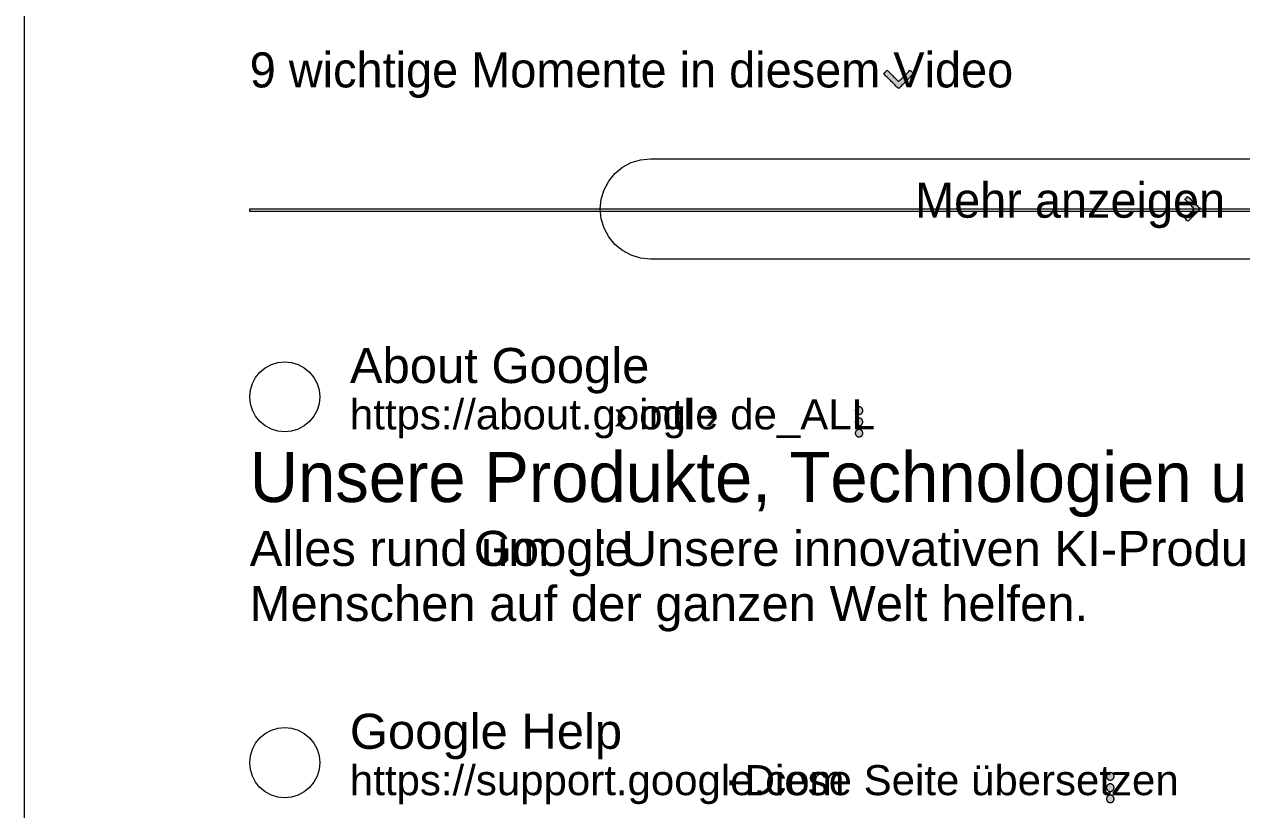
# Model space of a CAD drawing. Extents: x 0 to 1280, y 0 to 2486.
# Drawn here: x 0 to 486.1, y 641.8 to 955.3 of the extents above; entities that cross this region are included whole.
import ezdxf

# ---------------------------------------------------------------- set-up
doc = ezdxf.new("R2010")
doc.units = 0
doc.layers.get('0').update_dxf_attribs({"lineweight": 0})
doc.styles.add('Arial', font='Arial.ttf')
doc.styles.add('Google Sans', font='Google Sans.ttf')

msp = doc.modelspace()

# ---------------------------------------------------------------- hatches: boundary and pattern name
at = {"true_color": 0x9e9e9e}
h = msp.add_hatch(color=256, dxfattribs=at)
h.dxf.hatch_style = 1
h.paths.add_polyline_path([(344.526668548584, 937.0099754333496), (344.9019207954407, 936.6355409622192), (345.27717304229736, 936.2611055374146), (345.6524257659912, 935.8866710662842), (346.02767753601074, 935.5122365951538), (346.4029302597046, 935.1378011703491), (346.77818298339844, 934.7633666992188), (347.15343475341797, 934.3889312744141), (347.5286874771118, 934.0144968032837), (347.90394020080566, 933.6400623321533), (348.2791919708252, 933.265627861023), (348.65444469451904, 932.8911924362183), (349.0296974182129, 932.5167579650879), (349.4049491882324, 932.7176284790039), (349.78020191192627, 933.0920629501343), (350.1554536819458, 933.4664974212646), (350.53070640563965, 933.8409328460693), (350.9059591293335, 934.2153673171997), (351.28121185302734, 934.5898027420044), (351.6564636230469, 934.9642372131348), (352.0317153930664, 935.3386716842651), (352.40696811676025, 935.7131061553955), (352.7822208404541, 936.0875415802002), (353.15747451782227, 936.4619770050049), (353.5327262878418, 936.8364114761353), (353.90775871276855, 936.8088855743408), (354.28260231018066, 936.4340419769287), (354.6574459075928, 936.0591974258423), (355.0322895050049, 935.6843538284302), (354.82620429992676, 935.3095102310181), (354.451358795166, 934.934666633606), (354.0765151977539, 934.5598220825195), (353.7016716003418, 934.1849784851074), (353.3268280029297, 933.8101348876953), (352.95198345184326, 933.4352903366089), (352.57713985443115, 933.0604467391968), (352.2022953033447, 932.6856021881104), (351.8274517059326, 932.3107585906982), (351.4526090621948, 931.9359159469604), (351.0777645111084, 931.561071395874), (350.7029209136963, 931.1862277984619), (350.3280773162842, 930.8113842010498), (349.95323276519775, 930.4365396499634), (349.5783882141113, 930.061695098877), (349.2035446166992, 929.6868515014648), (348.8287010192871, 929.8879432678223), (348.453857421875, 930.2627868652344), (348.0790128707886, 930.6376314163208), (347.70416927337646, 931.0124750137329), (347.3293266296387, 931.3873176574707), (346.95448303222656, 931.7621612548828), (346.57963848114014, 932.1370058059692), (346.204794883728, 932.5118494033813), (345.8299503326416, 932.8866939544678), (345.4551067352295, 933.2615375518799), (345.0802626609802, 933.636381149292), (344.70541858673096, 934.0112257003784), (344.33057498931885, 934.3860692977905), (343.9557309150696, 934.760913848877), (343.5808882713318, 935.1357555389404), (343.2060441970825, 935.5106000900269), (343.4021372795105, 935.885443687439), (343.7769808769226, 936.2602882385254), (344.1518249511719, 936.6351318359375), (344.526668548584, 937.0099754333496)])
h = msp.add_hatch(color=256, dxfattribs=at)
h.dxf.hatch_style = 1
h.paths.add_polyline_path([(463.4583210827907, 877.7749757883946), (463.7703498012933, 878.0876855892886), (464.08237931452453, 878.4003961849112), (464.39440803302716, 878.713106780534), (464.7064367515298, 879.025816581428), (465.018466264761, 879.3385271770505), (465.33049498326363, 879.6512377726731), (465.64252449649484, 879.9639475735671), (465.9545532149975, 880.2766581691897), (466.2665819335001, 880.5893687648122), (466.57861065200274, 880.9020785657062), (466.89064016523395, 881.214789161329), (467.2026688837366, 881.5274997569516), (467.0352767927975, 881.8402095578456), (466.7232480742949, 882.1529201534681), (466.41121935579224, 882.4656299543622), (466.09918984256103, 882.7783405499849), (465.7871611240584, 883.0910511456075), (465.4751316108272, 883.40376174123), (465.16310289232456, 883.716471542124), (464.8510741738219, 884.0291813430181), (464.5390454553193, 884.3418919386406), (464.2270159420881, 884.6546025342632), (463.9149864288569, 884.967313129886), (463.60295771035425, 885.2800233281441), (463.6258959613027, 885.5925507388297), (463.93826561836534, 885.9049203958921), (464.25063607015653, 886.2172904503191), (464.56300572721915, 886.5296601073817), (464.87537538428177, 886.3579212484849), (465.1877450413444, 886.0455511940581), (465.5001154931356, 885.7331811396311), (465.8124851501982, 885.4208114825685), (466.1248548072608, 885.1084414281415), (466.437225259052, 884.7960713737148), (466.74959491611463, 884.4837017166521), (467.0619653679058, 884.1713312648608), (467.37433502496845, 883.8589616077984), (467.6867038873025, 883.5465927454643), (467.9990743390937, 883.2342222936732), (468.3114439961563, 882.9218526366103), (468.6238136532189, 882.6094829795479), (468.9361841050101, 882.2971125277566), (469.2485545568013, 881.9847420759654), (469.5609242138639, 881.6723724189028), (469.39334774589474, 881.3600027618402), (469.0809780888321, 881.0476331047776), (468.76860763704093, 880.7352626529864), (468.4562379799783, 880.4228929959238), (468.1438691176443, 880.1105241335897), (467.83149946058165, 879.7981544765271), (467.51912900879046, 879.485784024736), (467.20675935172784, 879.1734143676733), (466.89438889993664, 878.861043915882), (466.582019242874, 878.5486742588196), (466.2696495858114, 878.2363046017567), (465.9572791340202, 877.9239333552371), (465.6449094769576, 877.6115636981745), (465.3325390251664, 877.2991940411118), (465.02017095756094, 876.9868259735063), (464.70780050576974, 876.6744547269866), (464.3954308487071, 876.8378668172068), (464.0830603969159, 877.1502364742694), (463.7706907398533, 877.462606131332), (463.4583210827907, 877.7749757883946)])
at = {"true_color": 0x9aa0a6}
h = msp.add_hatch(color=256, dxfattribs=at)
h.dxf.hatch_style = 1
h.paths.add_polyline_path([(333.3333435058594, 799.5999755859375), (333.4802963733673, 799.6071946620941), (333.6258223056793, 799.6288375854492), (333.7684893608093, 799.6647816896439), (333.9068977832794, 799.7146679162979), (334.0397186279297, 799.7779455184937), (334.1657109260559, 799.8539156913757), (334.28372168540955, 799.9417748451233), (334.39267802238464, 800.040641784668), (334.4915750026703, 800.1495727300644), (334.5794641971588, 800.2675681114197), (334.65540647506714, 800.3935840129852), (334.7186586856842, 800.526419878006), (334.7685227394104, 800.6648358106613), (334.804447889328, 800.8075046539307), (334.8260729312897, 800.9530291557312), (334.8333435058594, 801.0999766588211), (334.826123714447, 801.2469291687012), (334.80448150634766, 801.392455458641), (334.76853704452515, 801.5351217985153), (334.7186508178711, 801.6735309362411), (334.6553728580475, 801.8063517808914), (334.5794026851654, 801.9323437213898), (334.4915442466736, 802.0503537654877), (334.3926773071289, 802.1593104600906), (334.2837452888489, 802.2582077980042), (334.16575026512146, 802.3460969924927), (334.03973507881165, 802.4220385551453), (333.90689849853516, 802.4852907657623), (333.76848220825195, 802.5351548194885), (333.62581300735474, 802.571080327034), (333.4802885055542, 802.5927053689957), (333.33334136009216, 802.5999755859375), (333.18638849258423, 802.592756152153), (333.0408625602722, 802.57111287117), (332.8981955051422, 802.5351687669754), (332.7597870826721, 802.4852821826935), (332.62696623802185, 802.4220045804977), (332.50097393989563, 802.3460340499878), (332.38296389579773, 802.2581748962402), (332.27400755882263, 802.1593075990677), (332.175110578537, 802.0503762960434), (332.0872220993042, 801.9323816299438), (332.0112798213959, 801.8063660860062), (331.9480276107788, 801.6735295057297), (331.89816427230835, 801.535114645958), (331.86223912239075, 801.3924465179443), (331.8406140804291, 801.2469227313995), (331.8333435058594, 801.0999748706818), (331.84056329727173, 800.9530223608017), (331.8622055053711, 800.8074960708618), (331.8981499671936, 800.6648297309875), (331.94803619384766, 800.526419878006), (332.01131415367126, 800.3935990333557), (332.08728432655334, 800.2676074504852), (332.17514276504517, 800.1495974063873), (332.27400970458984, 800.0406414270401), (332.3829402923584, 799.9417444467545), (332.5009353160858, 799.8538556098938), (332.6269497871399, 799.7779136896133), (332.75978565216064, 799.7146618366241), (332.89820194244385, 799.6647970676422), (333.0408718585968, 799.6288712024689), (333.1863956451416, 799.6072461605072), (333.33334279060364, 799.5999755859375)])
h.paths.add_polyline_path([(333.3333435058594, 798.0999755859375), (333.18639063835144, 798.0927557945251), (333.04086470603943, 798.0711135864258), (332.89819836616516, 798.0351691246033), (332.75978922843933, 797.9852828979492), (332.62696838378906, 797.9220056533813), (332.50097608566284, 797.8460354804993), (332.3829653263092, 797.7581763267517), (332.27400970458984, 797.659309387207), (332.17511200904846, 797.5503787994385), (332.08722281455994, 797.4323830604553), (332.0112805366516, 797.3063678741455), (331.9480290412903, 797.1735320091248), (331.89816427230835, 797.0351157188416), (331.86223912239075, 796.8924472332001), (331.8406140804291, 796.7469227313995), (331.8333435058594, 796.5999755859375), (331.84056329727173, 796.4530227184296), (331.8622055053711, 796.3074967861176), (331.8981499671936, 796.1648304462433), (331.94803619384766, 796.0264213085175), (332.0113134384155, 795.8936004638672), (332.0872836112976, 795.767608165741), (332.17514204978943, 795.6495981216431), (332.2740089893341, 795.540641784668), (332.3829402923584, 795.4417440891266), (332.5009353160858, 795.3538556098938), (332.62695121765137, 795.2779133319855), (332.7597870826721, 795.2146611213684), (332.8982033729553, 795.1647963523865), (333.04087257385254, 795.1288712024689), (333.1863970756531, 795.1072461605072), (333.33334493637085, 795.0999755859375), (333.4802978038788, 795.1071953773499), (333.62582445144653, 795.128838300705), (333.7684907913208, 795.1647827625275), (333.9068992137909, 795.2146689891815), (334.03972005844116, 795.2779462337494), (334.1657123565674, 795.3539164066315), (334.2837224006653, 795.441775560379), (334.3926787376404, 795.5406424999237), (334.491575717926, 795.6495730876923), (334.5794641971588, 795.7675681114197), (334.65540647506714, 795.8935840129852), (334.71865797042847, 796.0264184474945), (334.76852202415466, 796.1648347377777), (334.804447889328, 796.3075039386749), (334.8260729312897, 796.4530291557312), (334.8333435058594, 796.599977016449), (334.826123714447, 796.7469298839569), (334.8044807910919, 796.8924558162689), (334.76853704452515, 797.0351221561432), (334.7186508178711, 797.1735305786133), (334.6553735733032, 797.3063514232635), (334.57940340042114, 797.432343006134), (334.4915442466736, 797.5503537654877), (334.39267802238464, 797.659309387207), (334.2837460041046, 797.7582070827484), (334.1657524108887, 797.8460955619812), (334.0397357940674, 797.9220378398895), (333.9069013595581, 797.9852893352509), (333.7684850692749, 798.0351541042328), (333.6258165836334, 798.0710799694061), (333.4802906513214, 798.0927050113678), (333.3333435058594, 798.0999755859375)])
h.paths.add_polyline_path([(333.3333435058594, 793.5999755859375), (333.18639063835144, 793.5927557945251), (333.04086470603943, 793.5711121559143), (332.89819836616516, 793.5351691246033), (332.75978922843933, 793.4852828979492), (332.62696838378906, 793.4220056533813), (332.50097608566284, 793.3460354804993), (332.3829653263092, 793.2581763267517), (332.2740089893341, 793.159309387207), (332.1751127243042, 793.0503787994385), (332.08722281455994, 792.9323830604553), (332.0112805366516, 792.8063678741455), (331.9480290412903, 792.6735320091248), (331.89816427230835, 792.5351157188416), (331.86223912239075, 792.3924479484558), (331.8406140804291, 792.2469234466553), (331.8333435058594, 792.0999755859375), (331.84056329727173, 791.9530234336853), (331.8622055053711, 791.8074960708618), (331.8981499671936, 791.6648297309875), (331.94803619384766, 791.5264220237732), (332.0113134384155, 791.3936004638672), (332.0872836112976, 791.267608165741), (332.17514276504517, 791.1495966911316), (332.27400970458984, 791.040641784668), (332.3829402923584, 790.9417448043823), (332.5009353160858, 790.8538556098938), (332.62695121765137, 790.7779126167297), (332.7597870826721, 790.7146625518799), (332.89820194244385, 790.6647963523865), (333.04087114334106, 790.6288719177246), (333.18639492988586, 790.6072454452515), (333.3333420753479, 790.5999755859375), (333.4802942276001, 790.6071953773499), (333.6258215904236, 790.6288375854492), (333.76848793029785, 790.6647820472717), (333.90689635276794, 790.7146682739258), (334.03971791267395, 790.7779455184937), (334.16571021080017, 790.8539156913757), (334.2837209701538, 790.9417748451233), (334.3926773071289, 791.0406403541565), (334.4915735721588, 791.1495723724365), (334.57946276664734, 791.2675666809082), (334.6554057598114, 791.393581867218), (334.71865725517273, 791.5264177322388), (334.76852202415466, 791.664834022522), (334.804447889328, 791.8075032234192), (334.8260729312897, 791.9530277252197), (334.8333435058594, 792.0999755859375), (334.826123714447, 792.2469291687012), (334.8044807910919, 792.3924565315247), (334.76853704452515, 792.5351228713989), (334.71865010261536, 792.6735320091248), (334.6553728580475, 792.8063521385193), (334.57940196990967, 792.9323444366455), (334.49154353141785, 793.0503559112549), (334.39267659187317, 793.1593108177185), (334.2837452888489, 793.2582077980042), (334.1657509803772, 793.3460969924927), (334.0397357940674, 793.4220385551453), (333.9068992137909, 793.4852900505066), (333.7684850692749, 793.5351548194885), (333.62581515312195, 793.5710806846619), (333.48029136657715, 793.5927057266235), (333.3333435058594, 793.5999755859375)])
h = msp.add_hatch(color=256, dxfattribs=at)
h.dxf.hatch_style = 1
h.paths.add_polyline_path([(433.6666564941406, 653.5999755859375), (433.81360936164856, 653.6071946620941), (433.95913529396057, 653.6288375854492), (434.1018023490906, 653.6647816896439), (434.24021077156067, 653.7146679162979), (434.37303161621094, 653.7779455184937), (434.49902391433716, 653.8539156913757), (434.6170346736908, 653.9417748451233), (434.7259910106659, 654.040641784668), (434.82488799095154, 654.1495727300644), (434.91277718544006, 654.2675681114197), (434.9887194633484, 654.3935840129852), (435.05197167396545, 654.526419878006), (435.10183572769165, 654.6648358106613), (435.13776087760925, 654.8075046539307), (435.1593859195709, 654.9530291557312), (435.1666564941406, 655.0999766588211), (435.15943670272827, 655.2469291687012), (435.1377944946289, 655.392455458641), (435.1018500328064, 655.5351217985153), (435.05196380615234, 655.6735309362411), (434.98868584632874, 655.8063517808914), (434.91271567344666, 655.9323437213898), (434.82485723495483, 656.0503537654877), (434.72599029541016, 656.1593104600906), (434.6170582771301, 656.2582077980042), (434.4990632534027, 656.3460969924927), (434.3730480670929, 656.4220385551453), (434.2402114868164, 656.4852907657623), (434.1017951965332, 656.5351548194885), (433.959125995636, 656.571080327034), (433.81360149383545, 656.5927053689957), (433.6666543483734, 656.5999755859375), (433.5197014808655, 656.592756152153), (433.37417554855347, 656.57111287117), (433.23150849342346, 656.5351687669754), (433.09310007095337, 656.4852821826935), (432.9602792263031, 656.4220045804977), (432.8342869281769, 656.3460340499878), (432.716276884079, 656.2581748962402), (432.6073205471039, 656.1593075990677), (432.50842356681824, 656.0503762960434), (432.42053508758545, 655.9323816299438), (432.3445928096771, 655.8063660860062), (432.28134059906006, 655.6735295057297), (432.2314772605896, 655.535114645958), (432.195552110672, 655.3924465179443), (432.1739270687103, 655.2469227313995), (432.1666564941406, 655.0999748706818), (432.173876285553, 654.9530223608017), (432.19551849365234, 654.8074960708618), (432.23146295547485, 654.6648297309875), (432.2813491821289, 654.526419878006), (432.3446271419525, 654.3935990333557), (432.4205973148346, 654.2676074504852), (432.5084557533264, 654.1495974063873), (432.6073226928711, 654.0406414270401), (432.71625328063965, 653.9417444467545), (432.83424830436707, 653.8538556098938), (432.96026277542114, 653.7779136896133), (433.0930986404419, 653.7146618366241), (433.2315149307251, 653.6647970676422), (433.37418484687805, 653.6288712024689), (433.51970863342285, 653.6072461605072), (433.6666557788849, 653.5999755859375)])
h.paths.add_polyline_path([(433.6666564941406, 652.0999755859375), (433.5197036266327, 652.0927557945251), (433.3741776943207, 652.0711135864258), (433.2315113544464, 652.0351691246033), (433.0931022167206, 651.9852828979492), (432.9602813720703, 651.9220056533813), (432.8342890739441, 651.8460354804993), (432.71627831459045, 651.7581763267517), (432.6073226928711, 651.659309387207), (432.5084249973297, 651.5503787994385), (432.4205358028412, 651.4323830604553), (432.34459352493286, 651.3063678741455), (432.28134202957153, 651.1735320091248), (432.2314772605896, 651.0351157188416), (432.195552110672, 650.8924472332001), (432.1739270687103, 650.7469227313995), (432.1666564941406, 650.5999755859375), (432.173876285553, 650.4530227184296), (432.19551849365234, 650.3074967861176), (432.23146295547485, 650.1648304462433), (432.2813491821289, 650.0264213085175), (432.3446264266968, 649.8936004638672), (432.42059659957886, 649.767608165741), (432.5084550380707, 649.6495981216431), (432.60732197761536, 649.540641784668), (432.71625328063965, 649.4417440891266), (432.83424830436707, 649.3538556098938), (432.9602642059326, 649.2779133319855), (433.09310007095337, 649.2146611213684), (433.2315163612366, 649.1647963523865), (433.3741855621338, 649.1288712024689), (433.5197100639343, 649.1072461605072), (433.6666579246521, 649.0999755859375), (433.81361079216003, 649.1071953773499), (433.9591374397278, 649.128838300705), (434.10180377960205, 649.1647827625275), (434.24021220207214, 649.2146689891815), (434.3730330467224, 649.2779462337494), (434.49902534484863, 649.3539164066315), (434.61703538894653, 649.441775560379), (434.72599172592163, 649.5406424999237), (434.8248887062073, 649.6495730876923), (434.91277718544006, 649.7675681114197), (434.9887194633484, 649.8935840129852), (435.0519709587097, 650.0264184474945), (435.1018350124359, 650.1648347377777), (435.13776087760925, 650.3075039386749), (435.1593859195709, 650.4530291557312), (435.1666564941406, 650.599977016449), (435.15943670272827, 650.7469298839569), (435.13779377937317, 650.8924558162689), (435.1018500328064, 651.0351221561432), (435.05196380615234, 651.1735305786133), (434.9886865615845, 651.3063514232635), (434.9127163887024, 651.432343006134), (434.82485723495483, 651.5503537654877), (434.7259910106659, 651.659309387207), (434.61705899238586, 651.7582070827484), (434.4990653991699, 651.8460955619812), (434.37304878234863, 651.9220378398895), (434.24021434783936, 651.9852893352509), (434.10179805755615, 652.0351541042328), (433.9591295719147, 652.0710799694061), (433.81360363960266, 652.0927050113678), (433.6666564941406, 652.0999755859375)])
h.paths.add_polyline_path([(433.6666564941406, 647.5999755859375), (433.5197036266327, 647.5927557945251), (433.3741776943207, 647.5711121559143), (433.2315113544464, 647.5351691246033), (433.0931022167206, 647.4852828979492), (432.9602813720703, 647.4220056533813), (432.8342890739441, 647.3460354804993), (432.71627831459045, 647.2581763267517), (432.60732197761536, 647.159309387207), (432.50842571258545, 647.0503787994385), (432.4205358028412, 646.9323830604553), (432.34459352493286, 646.8063678741455), (432.28134202957153, 646.6735320091248), (432.2314772605896, 646.5351157188416), (432.195552110672, 646.3924479484558), (432.1739270687103, 646.2469234466553), (432.1666564941406, 646.0999755859375), (432.173876285553, 645.9530234336853), (432.19551849365234, 645.8074960708618), (432.23146295547485, 645.6648297309875), (432.2813491821289, 645.5264220237732), (432.3446264266968, 645.3936004638672), (432.42059659957886, 645.267608165741), (432.5084557533264, 645.1495966911316), (432.6073226928711, 645.040641784668), (432.71625328063965, 644.9417448043823), (432.83424830436707, 644.8538556098938), (432.9602642059326, 644.7779126167297), (433.09310007095337, 644.7146625518799), (433.2315149307251, 644.6647963523865), (433.3741841316223, 644.6288719177246), (433.5197079181671, 644.6072454452515), (433.66665506362915, 644.5999755859375), (433.81360721588135, 644.6071953773499), (433.95913457870483, 644.6288375854492), (434.1018009185791, 644.6647820472717), (434.2402093410492, 644.7146682739258), (434.3730309009552, 644.7779455184937), (434.4990231990814, 644.8539156913757), (434.61703395843506, 644.9417748451233), (434.72599029541016, 645.0406403541565), (434.82488656044006, 645.1495723724365), (434.9127757549286, 645.2675666809082), (434.98871874809265, 645.393581867218), (435.051970243454, 645.5264177322388), (435.1018350124359, 645.664834022522), (435.13776087760925, 645.8075032234192), (435.1593859195709, 645.9530277252197), (435.1666564941406, 646.0999755859375), (435.15943670272827, 646.2469291687012), (435.13779377937317, 646.3924565315247), (435.1018500328064, 646.5351228713989), (435.0519630908966, 646.6735320091248), (434.98868584632874, 646.8063521385193), (434.9127149581909, 646.9323444366455), (434.8248565196991, 647.0503559112549), (434.7259895801544, 647.1593108177185), (434.6170582771301, 647.2582077980042), (434.49906396865845, 647.3460969924927), (434.37304878234863, 647.4220385551453), (434.24021220207214, 647.4852900505066), (434.10179805755615, 647.5351548194885), (433.9591281414032, 647.5710806846619), (433.8136043548584, 647.5927057266235), (433.6666564941406, 647.5999755859375)])

# ---------------------------------------------------------------- linework, layer by layer
at = {"true_color": 0x1f1f1f}
msp.add_lwpolyline([(0, 2486), (1280, 2486), (1280, 0.10009765625), (0, 0.10009765625), (0, 2486)], dxfattribs=at)
at = {"true_color": 0x9e9e9e}
for points in [[(344.526668548584, 937.0099754333496), (344.9019207954407, 936.6355409622192), (345.27717304229736, 936.2611055374146), (345.6524257659912, 935.8866710662842), (346.02767753601074, 935.5122365951538), (346.4029302597046, 935.1378011703491), (346.77818298339844, 934.7633666992188), (347.15343475341797, 934.3889312744141), (347.5286874771118, 934.0144968032837), (347.90394020080566, 933.6400623321533), (348.2791919708252, 933.265627861023), (348.65444469451904, 932.8911924362183), (349.0296974182129, 932.5167579650879), (349.4049491882324, 932.7176284790039), (349.78020191192627, 933.0920629501343), (350.1554536819458, 933.4664974212646), (350.53070640563965, 933.8409328460693), (350.9059591293335, 934.2153673171997), (351.28121185302734, 934.5898027420044), (351.6564636230469, 934.9642372131348), (352.0317153930664, 935.3386716842651), (352.40696811676025, 935.7131061553955), (352.7822208404541, 936.0875415802002), (353.15747451782227, 936.4619770050049), (353.5327262878418, 936.8364114761353), (353.90775871276855, 936.8088855743408), (354.28260231018066, 936.4340419769287), (354.6574459075928, 936.0591974258423), (355.0322895050049, 935.6843538284302), (354.82620429992676, 935.3095102310181), (354.451358795166, 934.934666633606), (354.0765151977539, 934.5598220825195), (353.7016716003418, 934.1849784851074), (353.3268280029297, 933.8101348876953), (352.95198345184326, 933.4352903366089), (352.57713985443115, 933.0604467391968), (352.2022953033447, 932.6856021881104), (351.8274517059326, 932.3107585906982), (351.4526090621948, 931.9359159469604), (351.0777645111084, 931.561071395874), (350.7029209136963, 931.1862277984619), (350.3280773162842, 930.8113842010498), (349.95323276519775, 930.4365396499634), (349.5783882141113, 930.061695098877), (349.2035446166992, 929.6868515014648), (348.8287010192871, 929.8879432678223), (348.453857421875, 930.2627868652344), (348.0790128707886, 930.6376314163208), (347.70416927337646, 931.0124750137329), (347.3293266296387, 931.3873176574707), (346.95448303222656, 931.7621612548828), (346.57963848114014, 932.1370058059692), (346.204794883728, 932.5118494033813), (345.8299503326416, 932.8866939544678), (345.4551067352295, 933.2615375518799), (345.0802626609802, 933.636381149292), (344.70541858673096, 934.0112257003784), (344.33057498931885, 934.3860692977905), (343.9557309150696, 934.760913848877), (343.5808882713318, 935.1357555389404), (343.2060441970825, 935.5106000900269), (343.4021372795105, 935.885443687439), (343.7769808769226, 936.2602882385254), (344.1518249511719, 936.6351318359375), (344.526668548584, 937.0099754333496), (344.526668548584, 937.0099754333496)], [(463.4583210827907, 877.7749757883946), (463.7703498012933, 878.0876855892886), (464.08237931452453, 878.4003961849112), (464.39440803302716, 878.713106780534), (464.7064367515298, 879.025816581428), (465.018466264761, 879.3385271770505), (465.33049498326363, 879.6512377726731), (465.64252449649484, 879.9639475735671), (465.9545532149975, 880.2766581691897), (466.2665819335001, 880.5893687648122), (466.57861065200274, 880.9020785657062), (466.89064016523395, 881.214789161329), (467.2026688837366, 881.5274997569516), (467.0352767927975, 881.8402095578456), (466.7232480742949, 882.1529201534681), (466.41121935579224, 882.4656299543622), (466.09918984256103, 882.7783405499849), (465.7871611240584, 883.0910511456075), (465.4751316108272, 883.40376174123), (465.16310289232456, 883.716471542124), (464.8510741738219, 884.0291813430181), (464.5390454553193, 884.3418919386406), (464.2270159420881, 884.6546025342632), (463.9149864288569, 884.967313129886), (463.60295771035425, 885.2800233281441), (463.6258959613027, 885.5925507388297), (463.93826561836534, 885.9049203958921), (464.25063607015653, 886.2172904503191), (464.56300572721915, 886.5296601073817), (464.87537538428177, 886.3579212484849), (465.1877450413444, 886.0455511940581), (465.5001154931356, 885.7331811396311), (465.8124851501982, 885.4208114825685), (466.1248548072608, 885.1084414281415), (466.437225259052, 884.7960713737148), (466.74959491611463, 884.4837017166521), (467.0619653679058, 884.1713312648608), (467.37433502496845, 883.8589616077984), (467.6867038873025, 883.5465927454643), (467.9990743390937, 883.2342222936732), (468.3114439961563, 882.9218526366103), (468.6238136532189, 882.6094829795479), (468.9361841050101, 882.2971125277566), (469.2485545568013, 881.9847420759654), (469.5609242138639, 881.6723724189028), (469.39334774589474, 881.3600027618402), (469.0809780888321, 881.0476331047776), (468.76860763704093, 880.7352626529864), (468.4562379799783, 880.4228929959238), (468.1438691176443, 880.1105241335897), (467.83149946058165, 879.7981544765271), (467.51912900879046, 879.485784024736), (467.20675935172784, 879.1734143676733), (466.89438889993664, 878.861043915882), (466.582019242874, 878.5486742588196), (466.2696495858114, 878.2363046017567), (465.9572791340202, 877.9239333552371), (465.6449094769576, 877.6115636981745), (465.3325390251664, 877.2991940411118), (465.02017095756094, 876.9868259735063), (464.70780050576974, 876.6744547269866), (464.3954308487071, 876.8378668172068), (464.0830603969159, 877.1502364742694), (463.7706907398533, 877.462606131332), (463.4583210827907, 877.7749757883946), (463.4583210827907, 877.7749757883946)]]:
    msp.add_lwpolyline(points, dxfattribs=at)
at = {"true_color": 0x28292a}
for points in [[(582, 861.5999755859375), (250, 861.5999755859375), (250, 861.5999755859375), (246.09819355967744, 861.9842699778728), (242.3463313526982, 863.1223849357118), (238.88859533960795, 864.9705833398866), (235.85786437626905, 867.4578399622064), (233.3706077539491, 870.4885709255454), (231.52240934977425, 873.9463069386356), (230.38429439193538, 877.6981691456149), (230, 881.5999755859375), (230, 881.5999755859375), (230, 881.5999755859375), (230.38429439193538, 885.5017820262601), (231.52240934977425, 889.2536442332394), (233.3706077539491, 892.7113802463296), (235.85786437626905, 895.7421112096683), (238.88859533960795, 898.2293678319884), (242.3463313526982, 900.0775662361632), (246.09819355967744, 901.2156811940022), (250, 901.5999755859375), (250, 901.5999755859375)], [(250, 901.5999755859375), (582, 901.5999755859375)]]:
    msp.add_lwpolyline(points, dxfattribs=at)
at = {"true_color": 0x444746}
for points in [[(90, 881.5999755859375), (742, 881.5999755859375), (742, 880.5999755859375), (90, 880.5999755859375), (90, 881.5999755859375)], [(104, 820.5999755859375), (104, 820.5999755859375), (104, 820.5999755859375), (106.73126450822579, 820.3309695115827), (109.35756805311127, 819.5342890410955), (111.77798326227443, 818.2405501581732), (113.89949493661166, 816.4994705225492), (115.64057457223564, 814.3779588482118), (116.93431345515802, 811.9575436390487), (117.73099392564522, 809.3312400941634), (118, 806.5999755859375), (118, 806.5999755859375), (118, 806.5999755859375), (117.73099392564522, 803.8687110777116), (116.93431345515802, 801.2424075328263), (115.64057457223564, 798.8219923236632), (113.89949493661166, 796.7004806493258), (111.77798326227443, 794.9594010137018), (109.35756805311127, 793.6656621307795), (106.73126450822579, 792.8689816602923), (104, 792.5999755859375), (104, 792.5999755859375), (104, 792.5999755859375), (101.26873549177421, 792.8689816602923), (98.64243194688875, 793.6656621307795), (96.22201673772557, 794.9594010137018), (94.10050506338834, 796.7004806493258), (92.35942542776436, 798.8219923236632), (91.06568654484198, 801.2424075328263), (90.26900607435478, 803.8687110777116), (90, 806.5999755859375), (90, 806.5999755859375), (90, 806.5999755859375), (90.26900607435478, 809.3312400941634), (91.06568654484198, 811.9575436390487), (92.35942542776436, 814.3779588482118), (94.10050506338834, 816.4994705225492), (96.22201673772557, 818.2405501581732), (98.64243194688873, 819.5342890410955), (101.2687354917742, 820.3309695115827), (104, 820.5999755859375), (104, 820.5999755859375)], [(104, 674.5999755859375), (104, 674.5999755859375), (104, 674.5999755859375), (106.73126450822579, 674.3309695115827), (109.35756805311127, 673.5342890410955), (111.77798326227443, 672.2405501581732), (113.89949493661166, 670.4994705225492), (115.64057457223564, 668.3779588482118), (116.93431345515802, 665.9575436390487), (117.73099392564522, 663.3312400941634), (118, 660.5999755859375), (118, 660.5999755859375), (118, 660.5999755859375), (117.73099392564522, 657.8687110777116), (116.93431345515802, 655.2424075328263), (115.64057457223564, 652.8219923236632), (113.89949493661166, 650.7004806493258), (111.77798326227443, 648.9594010137018), (109.35756805311127, 647.6656621307795), (106.73126450822579, 646.8689816602923), (104, 646.5999755859375), (104, 646.5999755859375), (104, 646.5999755859375), (101.26873549177421, 646.8689816602923), (98.64243194688875, 647.6656621307795), (96.22201673772557, 648.9594010137018), (94.10050506338834, 650.7004806493258), (92.35942542776436, 652.8219923236632), (91.06568654484198, 655.2424075328263), (90.26900607435478, 657.8687110777116), (90, 660.5999755859375), (90, 660.5999755859375), (90, 660.5999755859375), (90.26900607435478, 663.3312400941634), (91.06568654484198, 665.9575436390487), (92.35942542776436, 668.3779588482118), (94.10050506338834, 670.4994705225492), (96.22201673772557, 672.2405501581732), (98.64243194688873, 673.5342890410955), (101.2687354917742, 674.3309695115827), (104, 674.5999755859375), (104, 674.5999755859375)]]:
    msp.add_lwpolyline(points, dxfattribs=at)
at = {"true_color": 0x9aa0a6}
for points in [[(333.3333435058594, 799.5999755859375), (333.4802963733673, 799.6071946620941), (333.6258223056793, 799.6288375854492), (333.7684893608093, 799.6647816896439), (333.9068977832794, 799.7146679162979), (334.0397186279297, 799.7779455184937), (334.1657109260559, 799.8539156913757), (334.28372168540955, 799.9417748451233), (334.39267802238464, 800.040641784668), (334.4915750026703, 800.1495727300644), (334.5794641971588, 800.2675681114197), (334.65540647506714, 800.3935840129852), (334.7186586856842, 800.526419878006), (334.7685227394104, 800.6648358106613), (334.804447889328, 800.8075046539307), (334.8260729312897, 800.9530291557312), (334.8333435058594, 801.0999766588211), (334.826123714447, 801.2469291687012), (334.80448150634766, 801.392455458641), (334.76853704452515, 801.5351217985153), (334.7186508178711, 801.6735309362411), (334.6553728580475, 801.8063517808914), (334.5794026851654, 801.9323437213898), (334.4915442466736, 802.0503537654877), (334.3926773071289, 802.1593104600906), (334.2837452888489, 802.2582077980042), (334.16575026512146, 802.3460969924927), (334.03973507881165, 802.4220385551453), (333.90689849853516, 802.4852907657623), (333.76848220825195, 802.5351548194885), (333.62581300735474, 802.571080327034), (333.4802885055542, 802.5927053689957), (333.33334136009216, 802.5999755859375), (333.18638849258423, 802.592756152153), (333.0408625602722, 802.57111287117), (332.8981955051422, 802.5351687669754), (332.7597870826721, 802.4852821826935), (332.62696623802185, 802.4220045804977), (332.50097393989563, 802.3460340499878), (332.38296389579773, 802.2581748962402), (332.27400755882263, 802.1593075990677), (332.175110578537, 802.0503762960434), (332.0872220993042, 801.9323816299438), (332.0112798213959, 801.8063660860062), (331.9480276107788, 801.6735295057297), (331.89816427230835, 801.535114645958), (331.86223912239075, 801.3924465179443), (331.8406140804291, 801.2469227313995), (331.8333435058594, 801.0999748706818), (331.84056329727173, 800.9530223608017), (331.8622055053711, 800.8074960708618), (331.8981499671936, 800.6648297309875), (331.94803619384766, 800.526419878006), (332.01131415367126, 800.3935990333557), (332.08728432655334, 800.2676074504852), (332.17514276504517, 800.1495974063873), (332.27400970458984, 800.0406414270401), (332.3829402923584, 799.9417444467545), (332.5009353160858, 799.8538556098938), (332.6269497871399, 799.7779136896133), (332.75978565216064, 799.7146618366241), (332.89820194244385, 799.6647970676422), (333.0408718585968, 799.6288712024689), (333.1863956451416, 799.6072461605072), (333.33334279060364, 799.5999755859375), (333.3333435058594, 799.5999755859375)], [(333.3333435058594, 798.0999755859375), (333.18639063835144, 798.0927557945251), (333.04086470603943, 798.0711135864258), (332.89819836616516, 798.0351691246033), (332.75978922843933, 797.9852828979492), (332.62696838378906, 797.9220056533813), (332.50097608566284, 797.8460354804993), (332.3829653263092, 797.7581763267517), (332.27400970458984, 797.659309387207), (332.17511200904846, 797.5503787994385), (332.08722281455994, 797.4323830604553), (332.0112805366516, 797.3063678741455), (331.9480290412903, 797.1735320091248), (331.89816427230835, 797.0351157188416), (331.86223912239075, 796.8924472332001), (331.8406140804291, 796.7469227313995), (331.8333435058594, 796.5999755859375), (331.84056329727173, 796.4530227184296), (331.8622055053711, 796.3074967861176), (331.8981499671936, 796.1648304462433), (331.94803619384766, 796.0264213085175), (332.0113134384155, 795.8936004638672), (332.0872836112976, 795.767608165741), (332.17514204978943, 795.6495981216431), (332.2740089893341, 795.540641784668), (332.3829402923584, 795.4417440891266), (332.5009353160858, 795.3538556098938), (332.62695121765137, 795.2779133319855), (332.7597870826721, 795.2146611213684), (332.8982033729553, 795.1647963523865), (333.04087257385254, 795.1288712024689), (333.1863970756531, 795.1072461605072), (333.33334493637085, 795.0999755859375), (333.4802978038788, 795.1071953773499), (333.62582445144653, 795.128838300705), (333.7684907913208, 795.1647827625275), (333.9068992137909, 795.2146689891815), (334.03972005844116, 795.2779462337494), (334.1657123565674, 795.3539164066315), (334.2837224006653, 795.441775560379), (334.3926787376404, 795.5406424999237), (334.491575717926, 795.6495730876923), (334.5794641971588, 795.7675681114197), (334.65540647506714, 795.8935840129852), (334.71865797042847, 796.0264184474945), (334.76852202415466, 796.1648347377777), (334.804447889328, 796.3075039386749), (334.8260729312897, 796.4530291557312), (334.8333435058594, 796.599977016449), (334.826123714447, 796.7469298839569), (334.8044807910919, 796.8924558162689), (334.76853704452515, 797.0351221561432), (334.7186508178711, 797.1735305786133), (334.6553735733032, 797.3063514232635), (334.57940340042114, 797.432343006134), (334.4915442466736, 797.5503537654877), (334.39267802238464, 797.659309387207), (334.2837460041046, 797.7582070827484), (334.1657524108887, 797.8460955619812), (334.0397357940674, 797.9220378398895), (333.9069013595581, 797.9852893352509), (333.7684850692749, 798.0351541042328), (333.6258165836334, 798.0710799694061), (333.4802906513214, 798.0927050113678), (333.3333435058594, 798.0999755859375), (333.3333435058594, 798.0999755859375)], [(333.3333435058594, 793.5999755859375), (333.18639063835144, 793.5927557945251), (333.04086470603943, 793.5711121559143), (332.89819836616516, 793.5351691246033), (332.75978922843933, 793.4852828979492), (332.62696838378906, 793.4220056533813), (332.50097608566284, 793.3460354804993), (332.3829653263092, 793.2581763267517), (332.2740089893341, 793.159309387207), (332.1751127243042, 793.0503787994385), (332.08722281455994, 792.9323830604553), (332.0112805366516, 792.8063678741455), (331.9480290412903, 792.6735320091248), (331.89816427230835, 792.5351157188416), (331.86223912239075, 792.3924479484558), (331.8406140804291, 792.2469234466553), (331.8333435058594, 792.0999755859375), (331.84056329727173, 791.9530234336853), (331.8622055053711, 791.8074960708618), (331.8981499671936, 791.6648297309875), (331.94803619384766, 791.5264220237732), (332.0113134384155, 791.3936004638672), (332.0872836112976, 791.267608165741), (332.17514276504517, 791.1495966911316), (332.27400970458984, 791.040641784668), (332.3829402923584, 790.9417448043823), (332.5009353160858, 790.8538556098938), (332.62695121765137, 790.7779126167297), (332.7597870826721, 790.7146625518799), (332.89820194244385, 790.6647963523865), (333.04087114334106, 790.6288719177246), (333.18639492988586, 790.6072454452515), (333.3333420753479, 790.5999755859375), (333.4802942276001, 790.6071953773499), (333.6258215904236, 790.6288375854492), (333.76848793029785, 790.6647820472717), (333.90689635276794, 790.7146682739258), (334.03971791267395, 790.7779455184937), (334.16571021080017, 790.8539156913757), (334.2837209701538, 790.9417748451233), (334.3926773071289, 791.0406403541565), (334.4915735721588, 791.1495723724365), (334.57946276664734, 791.2675666809082), (334.6554057598114, 791.393581867218), (334.71865725517273, 791.5264177322388), (334.76852202415466, 791.664834022522), (334.804447889328, 791.8075032234192), (334.8260729312897, 791.9530277252197), (334.8333435058594, 792.0999755859375), (334.826123714447, 792.2469291687012), (334.8044807910919, 792.3924565315247), (334.76853704452515, 792.5351228713989), (334.71865010261536, 792.6735320091248), (334.6553728580475, 792.8063521385193), (334.57940196990967, 792.9323444366455), (334.49154353141785, 793.0503559112549), (334.39267659187317, 793.1593108177185), (334.2837452888489, 793.2582077980042), (334.1657509803772, 793.3460969924927), (334.0397357940674, 793.4220385551453), (333.9068992137909, 793.4852900505066), (333.7684850692749, 793.5351548194885), (333.62581515312195, 793.5710806846619), (333.48029136657715, 793.5927057266235), (333.3333435058594, 793.5999755859375), (333.3333435058594, 793.5999755859375)], [(433.6666564941406, 653.5999755859375), (433.81360936164856, 653.6071946620941), (433.95913529396057, 653.6288375854492), (434.1018023490906, 653.6647816896439), (434.24021077156067, 653.7146679162979), (434.37303161621094, 653.7779455184937), (434.49902391433716, 653.8539156913757), (434.6170346736908, 653.9417748451233), (434.7259910106659, 654.040641784668), (434.82488799095154, 654.1495727300644), (434.91277718544006, 654.2675681114197), (434.9887194633484, 654.3935840129852), (435.05197167396545, 654.526419878006), (435.10183572769165, 654.6648358106613), (435.13776087760925, 654.8075046539307), (435.1593859195709, 654.9530291557312), (435.1666564941406, 655.0999766588211), (435.15943670272827, 655.2469291687012), (435.1377944946289, 655.392455458641), (435.1018500328064, 655.5351217985153), (435.05196380615234, 655.6735309362411), (434.98868584632874, 655.8063517808914), (434.91271567344666, 655.9323437213898), (434.82485723495483, 656.0503537654877), (434.72599029541016, 656.1593104600906), (434.6170582771301, 656.2582077980042), (434.4990632534027, 656.3460969924927), (434.3730480670929, 656.4220385551453), (434.2402114868164, 656.4852907657623), (434.1017951965332, 656.5351548194885), (433.959125995636, 656.571080327034), (433.81360149383545, 656.5927053689957), (433.6666543483734, 656.5999755859375), (433.5197014808655, 656.592756152153), (433.37417554855347, 656.57111287117), (433.23150849342346, 656.5351687669754), (433.09310007095337, 656.4852821826935), (432.9602792263031, 656.4220045804977), (432.8342869281769, 656.3460340499878), (432.716276884079, 656.2581748962402), (432.6073205471039, 656.1593075990677), (432.50842356681824, 656.0503762960434), (432.42053508758545, 655.9323816299438), (432.3445928096771, 655.8063660860062), (432.28134059906006, 655.6735295057297), (432.2314772605896, 655.535114645958), (432.195552110672, 655.3924465179443), (432.1739270687103, 655.2469227313995), (432.1666564941406, 655.0999748706818), (432.173876285553, 654.9530223608017), (432.19551849365234, 654.8074960708618), (432.23146295547485, 654.6648297309875), (432.2813491821289, 654.526419878006), (432.3446271419525, 654.3935990333557), (432.4205973148346, 654.2676074504852), (432.5084557533264, 654.1495974063873), (432.6073226928711, 654.0406414270401), (432.71625328063965, 653.9417444467545), (432.83424830436707, 653.8538556098938), (432.96026277542114, 653.7779136896133), (433.0930986404419, 653.7146618366241), (433.2315149307251, 653.6647970676422), (433.37418484687805, 653.6288712024689), (433.51970863342285, 653.6072461605072), (433.6666557788849, 653.5999755859375), (433.6666564941406, 653.5999755859375)], [(433.6666564941406, 652.0999755859375), (433.5197036266327, 652.0927557945251), (433.3741776943207, 652.0711135864258), (433.2315113544464, 652.0351691246033), (433.0931022167206, 651.9852828979492), (432.9602813720703, 651.9220056533813), (432.8342890739441, 651.8460354804993), (432.71627831459045, 651.7581763267517), (432.6073226928711, 651.659309387207), (432.5084249973297, 651.5503787994385), (432.4205358028412, 651.4323830604553), (432.34459352493286, 651.3063678741455), (432.28134202957153, 651.1735320091248), (432.2314772605896, 651.0351157188416), (432.195552110672, 650.8924472332001), (432.1739270687103, 650.7469227313995), (432.1666564941406, 650.5999755859375), (432.173876285553, 650.4530227184296), (432.19551849365234, 650.3074967861176), (432.23146295547485, 650.1648304462433), (432.2813491821289, 650.0264213085175), (432.3446264266968, 649.8936004638672), (432.42059659957886, 649.767608165741), (432.5084550380707, 649.6495981216431), (432.60732197761536, 649.540641784668), (432.71625328063965, 649.4417440891266), (432.83424830436707, 649.3538556098938), (432.9602642059326, 649.2779133319855), (433.09310007095337, 649.2146611213684), (433.2315163612366, 649.1647963523865), (433.3741855621338, 649.1288712024689), (433.5197100639343, 649.1072461605072), (433.6666579246521, 649.0999755859375), (433.81361079216003, 649.1071953773499), (433.9591374397278, 649.128838300705), (434.10180377960205, 649.1647827625275), (434.24021220207214, 649.2146689891815), (434.3730330467224, 649.2779462337494), (434.49902534484863, 649.3539164066315), (434.61703538894653, 649.441775560379), (434.72599172592163, 649.5406424999237), (434.8248887062073, 649.6495730876923), (434.91277718544006, 649.7675681114197), (434.9887194633484, 649.8935840129852), (435.0519709587097, 650.0264184474945), (435.1018350124359, 650.1648347377777), (435.13776087760925, 650.3075039386749), (435.1593859195709, 650.4530291557312), (435.1666564941406, 650.599977016449), (435.15943670272827, 650.7469298839569), (435.13779377937317, 650.8924558162689), (435.1018500328064, 651.0351221561432), (435.05196380615234, 651.1735305786133), (434.9886865615845, 651.3063514232635), (434.9127163887024, 651.432343006134), (434.82485723495483, 651.5503537654877), (434.7259910106659, 651.659309387207), (434.61705899238586, 651.7582070827484), (434.4990653991699, 651.8460955619812), (434.37304878234863, 651.9220378398895), (434.24021434783936, 651.9852893352509), (434.10179805755615, 652.0351541042328), (433.9591295719147, 652.0710799694061), (433.81360363960266, 652.0927050113678), (433.6666564941406, 652.0999755859375), (433.6666564941406, 652.0999755859375)], [(433.6666564941406, 647.5999755859375), (433.5197036266327, 647.5927557945251), (433.3741776943207, 647.5711121559143), (433.2315113544464, 647.5351691246033), (433.0931022167206, 647.4852828979492), (432.9602813720703, 647.4220056533813), (432.8342890739441, 647.3460354804993), (432.71627831459045, 647.2581763267517), (432.60732197761536, 647.159309387207), (432.50842571258545, 647.0503787994385), (432.4205358028412, 646.9323830604553), (432.34459352493286, 646.8063678741455), (432.28134202957153, 646.6735320091248), (432.2314772605896, 646.5351157188416), (432.195552110672, 646.3924479484558), (432.1739270687103, 646.2469234466553), (432.1666564941406, 646.0999755859375), (432.173876285553, 645.9530234336853), (432.19551849365234, 645.8074960708618), (432.23146295547485, 645.6648297309875), (432.2813491821289, 645.5264220237732), (432.3446264266968, 645.3936004638672), (432.42059659957886, 645.267608165741), (432.5084557533264, 645.1495966911316), (432.6073226928711, 645.040641784668), (432.71625328063965, 644.9417448043823), (432.83424830436707, 644.8538556098938), (432.9602642059326, 644.7779126167297), (433.09310007095337, 644.7146625518799), (433.2315149307251, 644.6647963523865), (433.3741841316223, 644.6288719177246), (433.5197079181671, 644.6072454452515), (433.66665506362915, 644.5999755859375), (433.81360721588135, 644.6071953773499), (433.95913457870483, 644.6288375854492), (434.1018009185791, 644.6647820472717), (434.2402093410492, 644.7146682739258), (434.3730309009552, 644.7779455184937), (434.4990231990814, 644.8539156913757), (434.61703395843506, 644.9417748451233), (434.72599029541016, 645.0406403541565), (434.82488656044006, 645.1495723724365), (434.9127757549286, 645.2675666809082), (434.98871874809265, 645.393581867218), (435.051970243454, 645.5264177322388), (435.1018350124359, 645.664834022522), (435.13776087760925, 645.8075032234192), (435.1593859195709, 645.9530277252197), (435.1666564941406, 646.0999755859375), (435.15943670272827, 646.2469291687012), (435.13779377937317, 646.3924565315247), (435.1018500328064, 646.5351228713989), (435.0519630908966, 646.6735320091248), (434.98868584632874, 646.8063521385193), (434.9127149581909, 646.9323444366455), (434.8248565196991, 647.0503559112549), (434.7259895801544, 647.1593108177185), (434.6170582771301, 647.2582077980042), (434.49906396865845, 647.3460969924927), (434.37304878234863, 647.4220385551453), (434.24021220207214, 647.4852900505066), (434.10179805755615, 647.5351548194885), (433.9591281414032, 647.5710806846619), (433.8136043548584, 647.5927057266235), (433.6666564941406, 647.5999755859375), (433.6666564941406, 647.5999755859375)]]:
    msp.add_lwpolyline(points, dxfattribs=at)

# ---------------------------------------------------------------- texts
at = {"true_color": 0xe8e8e8}
for s, height, style, p in [('9 wichtige Momente in diesem Video', 14, 'Google Sans', (90, 930.0999755859375)), ('·', 13, 'Arial', (279.3333435058594, 647.3499755859375))]:
    msp.add_text(s, height=height, dxfattribs=dict(at, style=style)).set_placement(p)
at = {"true_color": 0xe8eaed, "style": 'Google Sans'}
msp.add_text('Mehr anzeigen', height=14, dxfattribs=at).set_placement((355.70001220703125, 878.0999755859375))
at = {"true_color": 0xdadce0, "style": 'Arial'}
for s, p in [('About Google', (130, 812.0999755859375)), ('Google Help', (130, 666.0999755859375))]:
    msp.add_text(s, height=14, dxfattribs=at).set_placement(p)
at = {"true_color": 0xbdc1c6, "style": 'Arial'}
for s, p in [('https://about.google', (130, 793.5999755859375)), ('› intl › de_ALL', (235.3333282470703, 793.5999755859375)), ('https://support.google.com', (130, 647.5999755859375))]:
    msp.add_text(s, height=12, dxfattribs=at).set_placement(p)
at = {"true_color": 0x99c3ff}
for s, height, style, p in [('Unsere Produkte, Technologien und das Unternehmen', 20, 'Google Sans', (90, 764.5999755859375)), ('Diese Seite übersetzen', 12, 'Arial', (287.6666564941406, 647.5999755859375))]:
    msp.add_text(s, height=height, dxfattribs=dict(at, style=style)).set_placement(p)
at = {"true_color": 0xbfbfbf, "style": 'Arial'}
for s, p in [('Alles rund um ', (90, 739.0999755859375)), ('Google', (179.46665954589844, 739.0999755859375)), (': Unsere innovativen KI‑Produkte und ‑Dienste – und wie unsere Technologien', (227.6666717529297, 739.0999755859375)), ('Menschen auf der ganzen Welt helfen.', (90, 717.0999755859375))]:
    msp.add_text(s, height=14, dxfattribs=at).set_placement(p)

doc.saveas('drawing.dxf')
